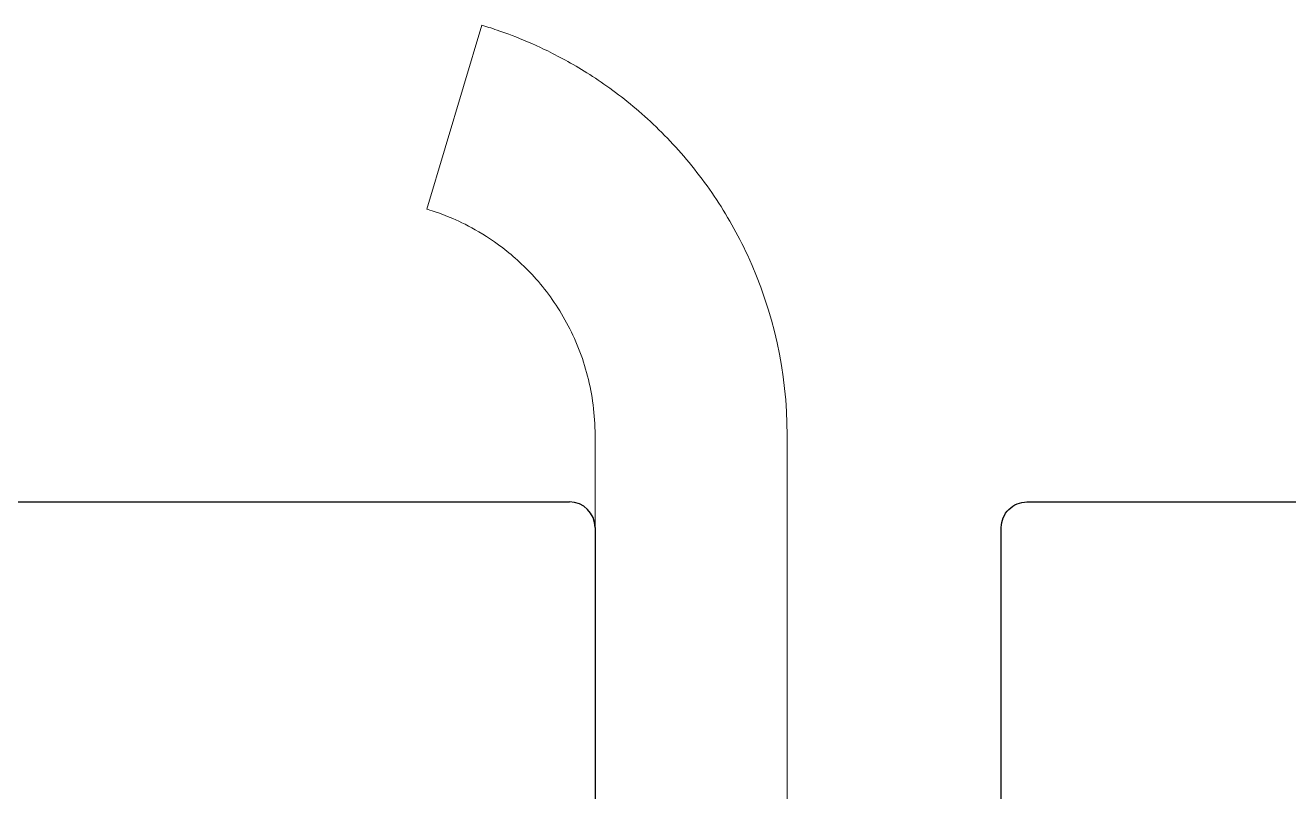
# Model space of a CAD drawing. Extents: x -82 to 113, y -82 to 93.
# Drawn here: x 25.7283 to 26.2217, y 71.5104 to 71.8098 of the extents above; entities that cross this region are included whole.
import ezdxf

# ---------------------------------------------------------------- set-up
doc = ezdxf.new("R2010")
doc.units = 0
doc.header["$MEASUREMENT"] = 0
doc.layers.get('0').update_dxf_attribs({"linetype": 'CONTINUOUS'})
doc.layers.add('Ballons', color=7, linetype='CONTINUOUS')
doc.layers.add('VENT', color=5, linetype='CONTINUOUS')

# ---------------------------------------------------------------- blocks, each defined once
blk = doc.blocks.new('24993')
at = {"color": 7, "linetype": 'Continuous', "lineweight": 15}
for p, q in [((-0.07500000000000284, -1.416351371412688), (-0.07500000000000284, -0.1560000000000059)), ((0, -1.545000000000002), (0, -0.1560000000000059)), ((-0.07500000000000284, -1.545000000000002), (-0.07500000000000284, -1.416351371412688)), ((-0.1191565051443817, -1.705000000000005), (-0.1406431046304348, -1.633143712574849))]:
    blk.add_line(p, q, dxfattribs=at)
blk.add_arc((-0.1670000000000016, -1.545000000000002), 0.1670000000000012, 335.1086821177608, 0, dxfattribs=at)
for points, knots in [([(-0.1406431046304348, -1.633143712574849), (-0.1406431046304348, -1.633143712574849), (-0.1378825782341337, -1.632456320176509), (-0.1299597940853587, -1.629262276215862), (-0.1267595095594345, -1.627835733507382), (-0.1194993447973154, -1.623897044126629), (-0.1153834842259585, -1.621351188866754), (-0.1067209945399341, -1.614715208116763), (-0.1022683429591709, -1.61070236869309), (-0.09360505123656537, -1.600858483430422), (-0.08954310166782165, -1.595167198659276), (-0.08265481141947362, -1.58244606900432), (-0.07981311423361603, -1.575335178657504), (-0.07601672350935473, -1.560614721030134), (-0.07500000000000284, -1.552830779157759), (-0.07500000000000284, -1.545000000000002)], [0, 0, 0, 0, 0.2500000000000063, 0.2500000000000063, 0.3750000000000053, 0.3750000000000053, 0.5000000000000044, 0.5000000000000044, 0.6250000000000033, 0.6250000000000033, 0.7500000000000022, 0.7500000000000022, 0.8750000000000012, 0.8750000000000012, 1, 1, 1, 1]), ([(-0.01551299671811535, -1.615290026580411), (-0.01925567288344965, -1.623356132458063), (-0.02358612575984864, -1.631010017828906), (-0.03333913665255395, -1.645498935818807), (-0.03884389382478659, -1.652406204955241), (-0.05031263202195646, -1.664767017860662), (-0.05630028819145849, -1.670283249413103), (-0.06850929367666225, -1.680092189063359), (-0.07458924752235419, -1.684261979383948), (-0.08601074823334187, -1.691199819335381), (-0.09146220778462322, -1.694033078212016), (-0.1010167729588325, -1.698502541357968), (-0.1051940535788347, -1.700185290676465), (-0.1120661448383018, -1.702748917626806), (-0.1146808782759834, -1.70360384598532), (-0.1182319697489334, -1.704731492463885), (-0.1191565051443817, -1.705000000000005), (-0.1191565051443817, -1.705000000000005)], [0, 0, 0, 0, 0.125, 0.125, 0.25, 0.25, 0.375, 0.375, 0.5, 0.5, 0.625, 0.625, 0.75, 0.75, 0.875, 0.875, 1, 1, 1, 1])]:
    blk.add_open_spline(points, degree=3, knots=knots, dxfattribs=at)
blk = doc.blocks.new('3206-1_Astragal_Component')
for p, q in [((0.01000000000000156, 0.4076722324335307), (0.4718440139517099, 0.4076722324335307)), ((0, -0.3976722324335313), (0, 0.3976722324335309))]:
    blk.add_line(p, q)
blk.add_arc((0.01000000000000068, 0.39767223243353), 0.01000000000000068, 89.99999999999491, 179.9999999999949)
blk = doc.blocks.new('3206_Astragal_Assembly')
at = {"rotation": 90}
blk.add_blockref('3206-1_Astragal_Component', (-0.002204388723948014, -2.250000082920671), dxfattribs=at)
blk = doc.blocks.new('3204-1_Sash_Component')
for p, q in [((0.1240516005197433, 3.063724919317906), (-0.05345790275192641, 3.063724919317906)), ((-0.06345790263861062, 3.05372341388511), (-0.06299969052838605, 0.009999999999990905))]:
    blk.add_line(p, q)
blk.add_arc((-0.0534579027519269, 3.053724919317906), 0.01000000000000023, 89.99999999999719, 180.0086254945863)
blk = doc.blocks.new('3205_Sash_Yoke_Assembly')
at = {"xscale": -1, "rotation": 270}
blk.add_blockref('3204-1_Sash_Component', (-2.601761474882306, -2.176540323288464), dxfattribs=at)
blk = doc.blocks.new('3200_Meeting_Stile_Assembly')
at = {"xscale": -1}
for name, p in [('3206_Astragal_Assembly', (-0.01562499999999966, 2.250000082920671)), ('3205_Sash_Yoke_Assembly', (1.014875000000018, 2.240000082920659))]:
    blk.add_blockref(name, p, dxfattribs=at)

msp = doc.modelspace()

# ---------------------------------------------------------------- block references
at = {"layer": 'Ballons', "xscale": -1, "rotation": 180}
msp.add_blockref('24993', (26.02581983638126, 70.1048296637953), dxfattribs=at)
at = {"layer": 'VENT', "xscale": -1, "rotation": 180}
msp.add_blockref('3200_Meeting_Stile_Assembly', (25.55656821522366, 71.62362920543643), dxfattribs=at)

doc.saveas('drawing.dxf')
